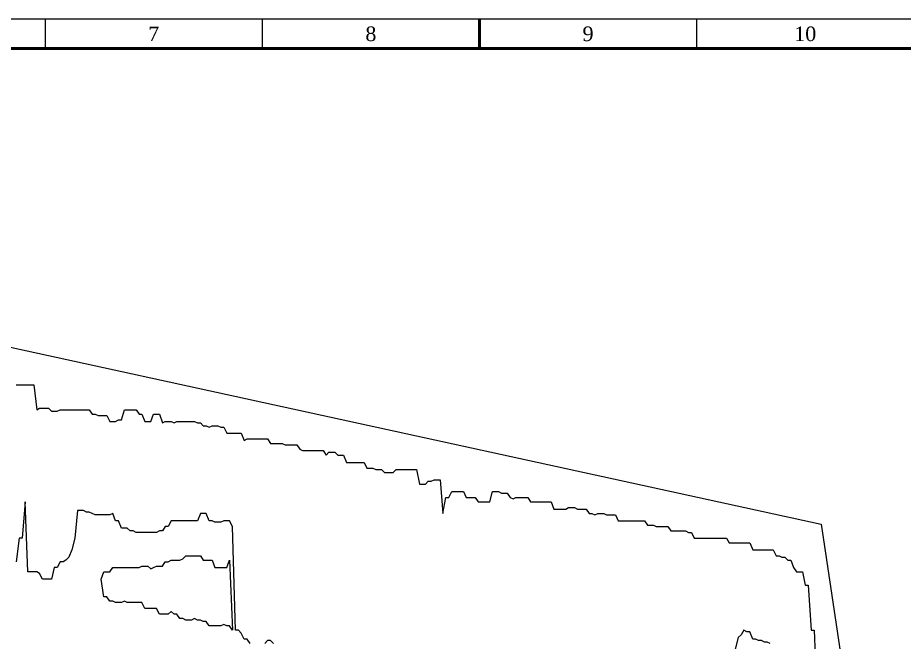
# Model space of a CAD drawing. Header units: metres. Extents: x -79877 to 39123, y -76511 to 7689.
# Drawn here: x -36177 to -5841, y -13687 to 7689 of the extents above; entities that cross this region are included whole.
import ezdxf
from ezdxf.enums import TextEntityAlignment as Align

# ---------------------------------------------------------------- set-up
doc = ezdxf.new("R2010")
doc.units = ezdxf.units.M
for name, color, linetype in [('Obstacle', 7, 'ByLayer'), ('Parapet Wall', 7, 'Continuous'), ('Unit Area Outer Contour', 7, 'ByLayer')]:
    doc.layers.add(name, color=color, linetype=linetype)
doc.styles.add('Times', font='times.ttf')

# ---------------------------------------------------------------- blocks, each defined once
blk = doc.blocks.new('*U6')
at = {"layer": 'Parapet Wall', "color": 2}
blk.add_polyline3d([(-55198, 512, 82024), (-8682, -9646, 82024), (-6167, -26505, 82024), (-52699, -16241, 82024)], close=True, dxfattribs=at)
at = {"layer": 'Unit Area Outer Contour', "color": 2}
blk.add_polyline3d([(-55198, 512, 39512), (-8682, -9646, 39512), (-6167, -26505, 39512), (-52699, -16241, 39512)], close=True, dxfattribs=at)
at = {"flags": 1}
for tag in ['unit_id', 'unit_name', 'is_enable_parapet', 'parapet_height', 'ground_elevation']:
    blk.add_attdef(tag, (0, 0), '', height=2.5, dxfattribs=at)
blk = doc.blocks.new('*U28')
at = {"layer": 'Obstacle', "color": 1}
for points in [[(-36227, -4878, 52038), (-36127, -4878, 52038), (-36027, -4878, 52038), (-35927, -4878, 52038), (-35827, -4878, 52038), (-35727, -4878, 52038), (-35627, -4878, 52038), (-35527, -5728, 52038), (-35427, -5678, 52038), (-35327, -5678, 52038), (-35227, -5678, 52038), (-35127, -5678, 52038), (-35027, -5778, 52038), (-34927, -5778, 52038), (-34827, -5778, 52038), (-34727, -5728, 52038), (-34627, -5728, 52038), (-34527, -5728, 52038), (-34427, -5728, 52038), (-34327, -5728, 52038), (-34227, -5728, 52038), (-34127, -5728, 52038), (-34027, -5728, 52038), (-33927, -5728, 52038), (-33827, -5728, 52038), (-33727, -5728, 52038), (-33627, -5878, 52038), (-33527, -5878, 52038), (-33427, -5928, 52038), (-33327, -5928, 52038), (-33227, -5928, 52038), (-33127, -5928, 52038), (-33027, -6128, 52038), (-32927, -6128, 52038), (-32827, -6128, 52038), (-32727, -6078, 52038), (-32627, -6078, 52038), (-32527, -5728, 52038), (-32427, -5728, 52038), (-32327, -5728, 52038), (-32227, -5728, 52038), (-32127, -5728, 52038), (-32027, -5878, 52038), (-31927, -5878, 52038), (-31827, -6128, 52038), (-31727, -6128, 52038), (-31627, -6128, 52038), (-31527, -5878, 52038), (-31427, -5878, 52038), (-31327, -5878, 52038), (-31227, -6178, 52038), (-31127, -6128, 52038), (-31027, -6128, 52038), (-30927, -6128, 52038), (-30827, -6178, 52038), (-30727, -6128, 52038), (-30627, -6128, 52038), (-30527, -6128, 52038), (-30427, -6128, 52038), (-30327, -6128, 52038), (-30227, -6128, 52038), (-30127, -6128, 52038), (-30027, -6178, 52038), (-29927, -6178, 52038), (-29827, -6278, 52038), (-29727, -6278, 52038), (-29627, -6328, 52038), (-29527, -6278, 52038), (-29427, -6278, 52038), (-29327, -6278, 52038), (-29227, -6328, 52038), (-29127, -6328, 52038), (-29027, -6528, 52038), (-28927, -6528, 52038), (-28827, -6528, 52038), (-28727, -6528, 52038), (-28627, -6528, 52038), (-28527, -6528, 52038), (-28427, -6778, 52038), (-28327, -6728, 52038), (-28227, -6728, 52038), (-28127, -6728, 52038), (-28027, -6728, 52038), (-27927, -6728, 52038), (-27827, -6728, 52038), (-27727, -6728, 52038), (-27727, -6728, 52038), (-27627, -6728, 52038), (-27627, -6728, 52038), (-27527, -6878, 52038), (-27527, -6878, 52038), (-27427, -6878, 52038), (-27327, -6878, 52038), (-27227, -6878, 52038), (-27127, -6878, 52038), (-27027, -6928, 52038), (-26927, -6928, 52038), (-26827, -6928, 52038), (-26727, -6928, 52038), (-26627, -6928, 52038), (-26527, -7078, 52038), (-26527, -7078, 52038), (-26427, -7128, 52038), (-26327, -7128, 52038), (-26327, -7128, 52038), (-26227, -7128, 52038), (-26127, -7128, 52038), (-26127, -7128, 52038), (-26027, -7128, 52038), (-26027, -7128, 52038), (-25927, -7128, 52038), (-25927, -7128, 52038), (-25827, -7128, 52038), (-25727, -7128, 52038), (-25627, -7278, 52038), (-25527, -7178, 52038), (-25527, -7178, 52038), (-25427, -7178, 52038), (-25427, -7178, 52038), (-25327, -7178, 52038), (-25327, -7178, 52038), (-25227, -7278, 52038), (-25227, -7278, 52038), (-25127, -7278, 52038), (-25127, -7278, 52038), (-25027, -7278, 52038), (-25027, -7278, 52038), (-24927, -7528, 52038), (-24927, -7528, 52038), (-24827, -7528, 52038), (-24827, -7528, 52038), (-24827, -7528, 52038), (-24727, -7528, 52038), (-24727, -7528, 52038), (-24627, -7528, 52038), (-24627, -7528, 52038), (-24627, -7528, 52038), (-24527, -7528, 52038), (-24527, -7528, 52038), (-24527, -7528, 52038), (-24427, -7528, 52038), (-24427, -7528, 52038), (-24427, -7528, 52038), (-24327, -7528, 52038), (-24227, -7728, 52038), (-24127, -7728, 52038), (-24027, -7728, 52038), (-23927, -7778, 52038), (-23927, -7778, 52038), (-23827, -7778, 52038), (-23727, -7778, 52038), (-23627, -7878, 52038), (-23527, -7878, 52038), (-23427, -7878, 52038), (-23327, -7878, 52038), (-23227, -7778, 52038), (-23127, -7778, 52038), (-23027, -7778, 52038), (-22927, -7778, 52038), (-22827, -7778, 52038), (-22727, -7778, 52038), (-22627, -7778, 52038), (-22527, -7778, 52038), (-22427, -8278, 52038), (-22327, -8278, 52038), (-22227, -8278, 52038), (-22127, -8178, 52038), (-22027, -8178, 52038), (-21927, -8128, 52038), (-21827, -8128, 52038), (-21727, -8128, 52038), (-21727, -8128, 52038), (-21627, -9278, 52038), (-21627, -9278, 52038), (-21527, -8728, 52038), (-21527, -8728, 52038), (-21427, -8728, 52038), (-21327, -8528, 52038), (-21227, -8528, 52038), (-21127, -8528, 52038), (-21027, -8528, 52038), (-20927, -8528, 52038), (-20827, -8728, 52038), (-20727, -8728, 52038), (-20627, -8728, 52038), (-20527, -8728, 52038), (-20427, -8878, 52038), (-20327, -8878, 52038), (-20227, -8878, 52038), (-20127, -8878, 52038), (-20027, -8878, 52038), (-19927, -8528, 52038), (-19827, -8528, 52038), (-19727, -8528, 52038), (-19627, -8578, 52038), (-19527, -8578, 52038), (-19427, -8578, 52038), (-19327, -8728, 52038), (-19227, -8778, 52038), (-19127, -8728, 52038), (-19027, -8728, 52038), (-18927, -8728, 52038), (-18827, -8728, 52038), (-18727, -8728, 52038), (-18727, -8728, 52038), (-18627, -8878, 52038), (-18627, -8878, 52038), (-18527, -8878, 52038), (-18527, -8878, 52038), (-18427, -8878, 52038), (-18427, -8878, 52038), (-18327, -8878, 52038), (-18327, -8878, 52038), (-18327, -8878, 52038), (-18227, -8878, 52038), (-18227, -8878, 52038), (-18227, -8878, 52038), (-18127, -8878, 52038), (-18127, -8878, 52038), (-18127, -8878, 52038), (-18027, -8878, 52038), (-18027, -8878, 52038), (-17927, -8878, 52038), (-17927, -8878, 52038), (-17827, -9128, 52038), (-17827, -9128, 52038), (-17727, -9128, 52038), (-17727, -9128, 52038), (-17627, -9128, 52038), (-17627, -9128, 52038), (-17527, -9128, 52038), (-17527, -9128, 52038), (-17427, -9128, 52038), (-17427, -9128, 52038), (-17327, -9078, 52038), (-17327, -9078, 52038), (-17227, -9078, 52038), (-17227, -9078, 52038), (-17127, -9078, 52038), (-17127, -9078, 52038), (-17027, -9128, 52038), (-17027, -9128, 52038), (-16927, -9128, 52038), (-16927, -9128, 52038), (-16827, -9128, 52038), (-16727, -9128, 52038), (-16627, -9278, 52038), (-16527, -9278, 52038), (-16427, -9328, 52038), (-16327, -9278, 52038), (-16227, -9278, 52038), (-16127, -9278, 52038), (-16027, -9328, 52038), (-15927, -9328, 52038), (-15827, -9328, 52038), (-15727, -9328, 52038), (-15627, -9528, 52038), (-15527, -9528, 52038), (-15427, -9528, 52038), (-15327, -9528, 52038), (-15227, -9528, 52038), (-15127, -9528, 52038), (-15027, -9528, 52038), (-14927, -9528, 52038), (-14927, -9528, 52038), (-14827, -9528, 52038), (-14827, -9528, 52038), (-14727, -9528, 52038), (-14727, -9528, 52038), (-14627, -9678, 52038), (-14627, -9678, 52038), (-14527, -9678, 52038), (-14527, -9678, 52038), (-14427, -9678, 52038), (-14427, -9678, 52038), (-14327, -9728, 52038), (-14327, -9728, 52038), (-14227, -9728, 52038), (-14227, -9728, 52038), (-14127, -9728, 52038), (-14027, -9728, 52038), (-13927, -9728, 52038), (-13827, -9878, 52038), (-13727, -9878, 52038), (-13727, -9878, 52038), (-13627, -9878, 52038), (-13527, -9878, 52038), (-13527, -9878, 52038), (-13427, -9878, 52038), (-13427, -9878, 52038), (-13327, -9878, 52038), (-13327, -9878, 52038), (-13227, -9928, 52038), (-13227, -9928, 52038), (-13127, -9928, 52038), (-13127, -9928, 52038), (-13027, -10128, 52038), (-13027, -10128, 52038), (-12927, -10128, 52038), (-12827, -10128, 52038), (-12727, -10128, 52038), (-12627, -10128, 52038), (-12527, -10128, 52038), (-12427, -10128, 52038), (-12327, -10128, 52038), (-12227, -10128, 52038), (-12127, -10128, 52038), (-12027, -10128, 52038), (-11927, -10128, 52038), (-11827, -10278, 52038), (-11727, -10278, 52038), (-11627, -10278, 52038), (-11527, -10278, 52038), (-11427, -10278, 52038), (-11327, -10278, 52038), (-11227, -10278, 52038), (-11127, -10278, 52038), (-11027, -10528, 52038), (-10927, -10528, 52038), (-10827, -10528, 52038), (-10727, -10528, 52038), (-10627, -10528, 52038), (-10527, -10528, 52038), (-10427, -10528, 52038), (-10327, -10528, 52038), (-10227, -10728, 52038), (-10127, -10728, 52038), (-10027, -10778, 52038), (-9927, -10778, 52038), (-9827, -10878, 52038), (-9727, -10878, 52038), (-9627, -11128, 52038), (-9527, -11278, 52038), (-9427, -11278, 52038), (-9327, -11278, 52038), (-9227, -11728, 52038), (-9127, -11728, 52038), (-9027, -13278, 52038), (-8927, -13278, 52038), (-8827, -15878, 52038)], [(-10427, -13728, 52038), (-10527, -13678, 52038), (-10627, -13678, 52038), (-10727, -13628, 52038), (-10827, -13628, 52038), (-10927, -13578, 52038), (-11027, -13578, 52038), (-11127, -13328, 52038), (-11227, -13328, 52038), (-11327, -13278, 52038), (-11427, -13428, 52038), (-11527, -13528, 52038), (-11627, -13928, 52038)], [(-27427, -13728, 52038), (-27527, -13628, 52038), (-27527, -13628, 52038), (-27627, -13628, 52038), (-27627, -13628, 52038), (-27727, -13728, 52038)], [(-28227, -13728, 52038), (-28327, -13578, 52038), (-28427, -13578, 52038), (-28527, -13378, 52038), (-28627, -13278, 52038), (-28727, -13278, 52038), (-28827, -9728, 52038), (-28927, -9528, 52038), (-29027, -9528, 52038), (-29127, -9528, 52038), (-29227, -9578, 52038), (-29327, -9578, 52038), (-29427, -9578, 52038), (-29527, -9528, 52038), (-29627, -9528, 52038), (-29727, -9278, 52038), (-29827, -9278, 52038), (-29927, -9278, 52038), (-30027, -9528, 52038), (-30127, -9528, 52038), (-30227, -9528, 52038), (-30327, -9528, 52038), (-30427, -9528, 52038), (-30527, -9528, 52038), (-30627, -9528, 52038), (-30727, -9528, 52038), (-30827, -9528, 52038), (-30927, -9528, 52038), (-31027, -9728, 52038), (-31127, -9728, 52038), (-31227, -9878, 52038), (-31327, -9878, 52038), (-31427, -9928, 52038), (-31527, -9928, 52038), (-31627, -9928, 52038), (-31727, -9928, 52038), (-31827, -9928, 52038), (-31927, -9928, 52038), (-32027, -9928, 52038), (-32127, -9928, 52038), (-32227, -9878, 52038), (-32327, -9878, 52038), (-32427, -9778, 52038), (-32527, -9778, 52038), (-32627, -9778, 52038), (-32727, -9528, 52038), (-32827, -9528, 52038), (-32927, -9278, 52038), (-33027, -9328, 52038), (-33127, -9328, 52038), (-33227, -9328, 52038), (-33327, -9328, 52038), (-33427, -9328, 52038), (-33527, -9328, 52038), (-33627, -9278, 52038), (-33727, -9228, 52038), (-33827, -9228, 52038), (-33927, -9178, 52038), (-34027, -9178, 52038), (-34127, -9178, 52038), (-34227, -10128, 52038), (-34327, -10528, 52038), (-34427, -10778, 52038), (-34527, -10878, 52038), (-34627, -10928, 52038), (-34727, -10928, 52038), (-34827, -11128, 52038), (-34927, -11128, 52038), (-35027, -11528, 52038), (-35127, -11528, 52038), (-35227, -11528, 52038), (-35327, -11528, 52038), (-35427, -11328, 52038), (-35527, -11278, 52038), (-35627, -11278, 52038), (-35727, -11278, 52038), (-35827, -11278, 52038), (-35927, -8878, 52038), (-36027, -10128, 52038), (-36127, -10128, 52038), (-36227, -10928, 52038)]]:
    blk.add_polyline3d(points, dxfattribs=at)
at = {"flags": 1}
for tag in ['height', 'shape']:
    blk.add_attdef(tag, (0, 0), '', height=2.5, dxfattribs=at)
blk = doc.blocks.new('*U30')
at = {"layer": 'Obstacle', "color": 1}
blk.add_polyline3d([(-33327, -11528, 41888), (-33227, -11278, 41888), (-33127, -11278, 41888), (-33027, -11278, 41888), (-32927, -11128, 41888), (-32827, -11128, 41888), (-32727, -11128, 41888), (-32627, -11128, 41888), (-32527, -11128, 41888), (-32427, -11128, 41888), (-32327, -11128, 41888), (-32227, -11128, 41888), (-32127, -11128, 41888), (-32027, -11128, 41888), (-31927, -11078, 41888), (-31827, -11078, 41888), (-31727, -11078, 41888), (-31627, -11178, 41888), (-31527, -11128, 41888), (-31427, -11078, 41888), (-31327, -11078, 41888), (-31227, -11078, 41888), (-31127, -10928, 41888), (-31027, -10928, 41888), (-30927, -10878, 41888), (-30827, -10878, 41888), (-30727, -10878, 41888), (-30627, -10878, 41888), (-30527, -10828, 41888), (-30427, -10728, 41888), (-30327, -10728, 41888), (-30227, -10728, 41888), (-30127, -10728, 41888), (-30027, -10728, 41888), (-29927, -10728, 41888), (-29827, -10878, 41888), (-29727, -10878, 41888), (-29627, -10878, 41888), (-29527, -10878, 41888), (-29427, -11128, 41888), (-29327, -11128, 41888), (-29227, -11128, 41888), (-29127, -11128, 41888), (-29027, -11128, 41888), (-28927, -10878, 41888), (-28927, -10878, 41888), (-28827, -13278, 41888), (-28827, -13278, 41888), (-28927, -13128, 41888), (-29027, -13128, 41888), (-29127, -13078, 41888), (-29227, -13128, 41888), (-29327, -13128, 41888), (-29427, -13128, 41888), (-29527, -13128, 41888), (-29627, -13128, 41888), (-29727, -12978, 41888), (-29827, -12978, 41888), (-29927, -12928, 41888), (-30027, -12928, 41888), (-30127, -12878, 41888), (-30227, -12928, 41888), (-30327, -12928, 41888), (-30427, -12928, 41888), (-30527, -12878, 41888), (-30627, -12878, 41888), (-30727, -12728, 41888), (-30827, -12728, 41888), (-30927, -12628, 41888), (-31027, -12728, 41888), (-31127, -12728, 41888), (-31227, -12728, 41888), (-31327, -12728, 41888), (-31427, -12528, 41888), (-31527, -12528, 41888), (-31627, -12528, 41888), (-31727, -12528, 41888), (-31827, -12528, 41888), (-31927, -12328, 41888), (-32027, -12328, 41888), (-32127, -12328, 41888), (-32227, -12328, 41888), (-32327, -12328, 41888), (-32427, -12328, 41888), (-32527, -12278, 41888), (-32627, -12328, 41888), (-32727, -12328, 41888), (-32827, -12328, 41888), (-32927, -12278, 41888), (-33027, -12278, 41888), (-33127, -12128, 41888), (-33227, -12128, 41888), (-33227, -12128, 41888)], close=True, dxfattribs=at)
at = {"flags": 1}
for tag in ['height', 'shape']:
    blk.add_attdef(tag, (0, 0), '', height=2.5, dxfattribs=at)
blk = doc.blocks.new('*U53')
at = {"color": 5}
blk.add_lwpolyline([(0, 0), (1189, 0), (1189, 841), (0, 841)], close=True, dxfattribs=at)

msp = doc.modelspace()

# ---------------------------------------------------------------- linework, layer by layer
at = {"color": 5}
for p, q in [((-35239, 7639), (-35239, 6639)), ((-27808, 7639), (-27808, 6639)), ((-20377, 7639), (-20377, 6639)), ((-12946, 7639), (-12946, 6639))]:
    msp.add_line(p, q, dxfattribs=at)
at = {"color": 5, "const_width": 100}
msp.add_lwpolyline([(-20377, 7639), (-20377, 6639)], dxfattribs=at)
msp.add_lwpolyline([(-77327, -75461), (38073, -75461), (38073, 6639), (-77327, 6639)], close=True, dxfattribs=at)

# ---------------------------------------------------------------- block references
at = {"xscale": 100, "yscale": 100, "zscale": 100}
msp.add_blockref('*U53', (-79827, -76461), dxfattribs=at)
at = {"layer": 'Obstacle'}
for name in ['*U28', '*U30']:
    msp.add_blockref(name, (0, 0), dxfattribs=at)
at = {"layer": 'Unit Area Outer Contour'}
msp.add_blockref('*U6', (0, 0), dxfattribs=at)

# ---------------------------------------------------------------- texts
at = {"color": 4, "style": 'Times'}
for s, p in [('7', (-31524, 7139)), ('8', (-24093, 7139)), ('9', (-16661, 7139)), ('10', (-9230, 7139))]:
    msp.add_text(s, height=500, dxfattribs=at).set_placement(p, align=Align.MIDDLE)

doc.saveas('drawing.dxf')
